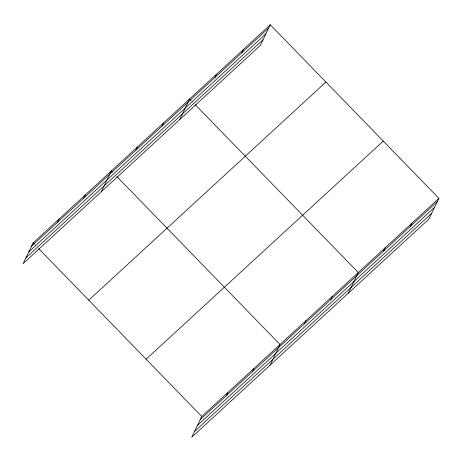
<?xml version="1.0" encoding="UTF-8"?>
<svg xmlns="http://www.w3.org/2000/svg" width="462" height="462" viewBox="0 0 462 462"><rect width="100%" height="100%" fill="white"/><g stroke="black" fill="none" stroke-linecap="round" stroke-linejoin="round"><path stroke-width="0.35" stroke-dasharray="2.31 1.73" d="M191.153 100.479L193.156 102.547M34.633 244.444L36.637 246.506"/><path stroke-width="0.69" d="M270.282 24.769L33.131 242.897L23.1 263.646L260.25 45.513L270.282 24.769L438.9 198.354L428.869 219.103L191.718 437.231L201.75 416.487L438.9 198.354M57.652 222.135L59.217 218.901M83.737 198.14L85.303 194.906M101.357 191.661L111.388 170.911L112.393 171.945M135.915 150.15L137.474 146.922M162 126.161L163.56 122.927M179.62 119.681L189.645 98.932L190.65 99.965M214.963 77.443L216.522 74.209M241.84 52.72L243.399 49.486M226.276 395.726L227.835 392.492M252.362 371.731L253.921 368.497M269.981 365.251L280.012 344.502L116.903 176.588M304.533 323.741L306.098 320.507M330.619 299.746L332.184 296.512M348.238 293.266L358.269 272.522L195.16 104.608M383.581 251.033L385.146 247.799M410.458 226.311L412.023 223.077M31.566 246.131L268.717 28.003M28.771 251.911L265.921 33.778M25.895 257.865L263.045 39.738M88.773 300.179L325.924 82.051M146.108 359.199L383.252 141.072M200.19 419.715L437.335 201.588M197.395 425.496L434.546 207.369M194.514 431.45L431.664 213.323M33.131 242.897L34.13 243.93M38.646 248.573L201.75 416.487"/></g></svg>
